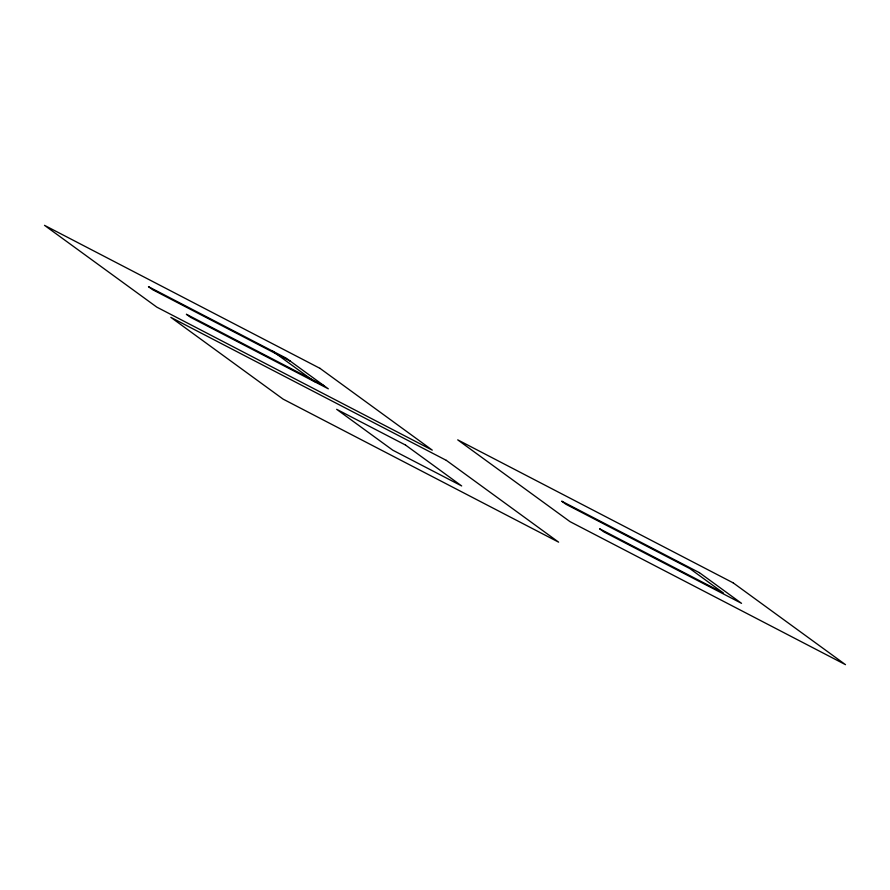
<?xml version="1.0" encoding="UTF-8"?>
<svg xmlns="http://www.w3.org/2000/svg" width="890" height="890" viewBox="0 0 890 890"><rect width="100%" height="100%" fill="white"/><g stroke="black" fill="none" stroke-linecap="round" stroke-linejoin="round"><path stroke-width="1.33" d="M290.418 361.229L152.68 289.717L148.463 286.658L286.202 358.158L328.321 388.83L190.582 317.329L186.366 314.259L324.105 385.759M272.429 351.005L314.548 381.676M319.977 368.349L44.5 225.337L156.807 307.128L432.284 450.14L319.977 368.349M733.193 582.872L457.716 439.86L570.023 521.651L845.5 664.663L733.193 582.872M699.418 572.671L561.679 501.17L565.895 504.241L689.861 568.588L723.548 593.129L599.582 528.771L603.798 531.842L741.537 603.342L699.418 572.671M446.324 460.364L170.835 317.352L283.142 399.143L558.62 542.155L446.324 460.364M405.529 445.056L336.654 409.311L392.801 450.195L461.676 485.951L405.529 445.056"/></g></svg>
